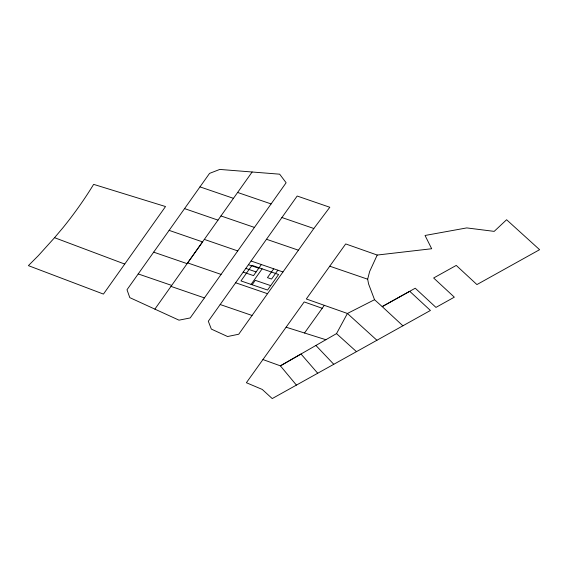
<?xml version="1.0" encoding="UTF-8"?>
<svg xmlns="http://www.w3.org/2000/svg" width="568" height="568" viewBox="0 0 568 568"><rect width="100%" height="100%" fill="white"/><g stroke="black" fill="none" stroke-linecap="round" stroke-linejoin="round"><path stroke-width="0.85" d="M367.659 279.2L369.64 271.525L377.216 255.053L431.673 248.741L425.041 235.471L466.754 227.91L494.181 231.375L506.599 219.745L539.6 249.686L476.921 284.575L456.246 265.419L433.64 277.993L454.329 297.163L435.954 307.402L415.243 288.217L382.2 306.613L374.539 299.705L368.596 284.014L367.659 279.2L329.767 266.193M402.897 325.812L382.2 306.613L409.734 291.306L430.423 310.469L272.228 398.573L262.246 389.435L246.377 382.725L262.934 359.558L280.393 365.849L336.519 333.615L347.417 313.472L374.539 299.705M154.872 309.127L179.005 320.167L190.195 317.938L286.123 182.754L279.662 174.184L219.773 169.427L209.549 173.389L126.998 289.737L129.788 297.625L154.872 309.127L252.142 171.99M313.834 228.499L329.809 207.263L297.178 196.031L208.314 321.239L211.339 329.085L227.576 336.526L238.73 334.225L313.834 228.499L281.898 217.523M261.372 264.539L253.52 275.622L243.225 272.086M251.099 284.398L262.125 268.841M252.128 284.753L255.266 280.322L270.709 285.619M273.719 268.778L267.443 277.638L271.561 279.051L277.837 270.19M262.934 359.558L304.2 301.928L322.205 308.275M304.512 333.004L324.321 305.328L347.417 313.472L376.918 340.26M54.556 237.687L62.956 227.74A590.479 418.261 -2 0 0 93.635 184.366L165.522 206.546L103.433 294.089L28.4 265.632L38.368 255.628L54.556 237.687L124.726 264.063M286.109 327.211L325.883 339.721M237.616 192.46L271.106 203.926M199.986 186.872L233.448 198.339M220.966 215.946L254.421 227.413M266.477 239.27L298.42 250.197M251.077 261.01L282.963 271.951M248.457 264.702L258.752 268.231M245.845 268.394L256.132 271.923M235.642 282.772L267.528 293.706M138.209 273.932L171.678 285.413M220.171 304.526L252.043 315.46M184.557 208.605L217.991 220.128M204.317 239.405L237.751 250.928M169.115 230.367L202.535 241.883L187.646 262.906L221.08 274.401M153.694 252.164L187.113 263.651M171.011 286.4L204.416 297.902M377.216 255.053L345.692 243.928L306.315 298.974L324.321 305.328M336.519 333.615L356.484 351.656M315.907 345.458L333.771 364.294M317.711 373.24L301.019 354.013L280.393 365.849L296.418 385.111M252 265.363L240.974 280.926L267.563 290.049L278.59 274.486L252 265.363"/></g></svg>
